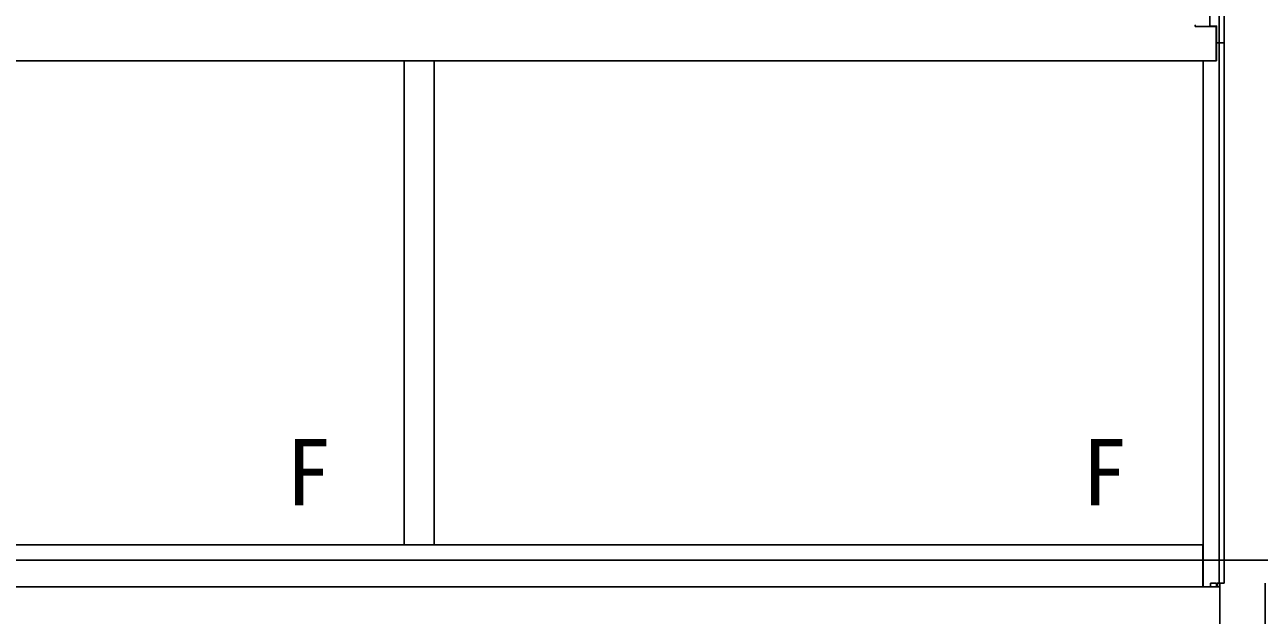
# Model space of a CAD drawing. Units: millimetres, scale not verified. Extents: x -875 to 875, y -1304 to 1298.
# Drawn here: x -345.9 to -141.2, y 74.2 to 172.1 of the extents above; entities that cross this region are included whole.
import ezdxf
from ezdxf.enums import TextEntityAlignment as Align

# ---------------------------------------------------------------- set-up
doc = ezdxf.new("R2010")
doc.units = ezdxf.units.MM
doc.header["$LTSCALE"] = 8
doc.layers.add('0-2_USER1', color=3, linetype='Continuous')
doc.layers.add('0-6_YKK_A1', color=4, linetype='Continuous')
doc.styles.add('ＭＳ ゴシック', font='')
doc.styles.get('ＭＳ ゴシック').set_extended_font_data('MS Gothic')

msp = doc.modelspace()

# ---------------------------------------------------------------- linework, layer by layer
at = {"layer": '0-6_YKK_A1'}
for p, q in [((-147.88, 276.8), (-147.88, 169.1)), ((-147, 276.8), (-147, 169.1)), ((-149.4, 273.8), (-149.4, 171.86)), ((-151.85, 171.8), (-151.85, 171.95)), ((-148.35, 171.8), (-151.85, 171.8)), ((-148.35, 171.86), (-148.35, 166.1)), ((-148.3, 168.1), (-148.35, 168.1)), ((-147, 169.1), (-148.3, 169.1)), ((-148.3, 169.1), (-148.3, 166.1)), ((-148.297, 169.1), (-147, 169.1)), ((-147.88, 169.1), (-147.88, 79.5)), ((-147, 169.1), (-147, 79.5)), ((-148.35, 166.1), (-412.65, 166.1)), ((-283, 166.1), (-283, 85.9)), ((-278, 166.1), (-278, 85.9)), ((-150.5, 166.1), (-150.5, 78.9)), ((-148.3, 166.1), (-150.5, 166.1)), ((-150.55, 85.9), (-410.45, 85.9)), ((-278, 85.9), (-283, 85.9)), ((-150.55, 78.9), (-150.55, 85.9)), ((-863.74, 83.35), (583.614, 83.35)), ((-147.75, 78.9), (-413.25, 78.9)), ((-150.55, 78.9), (-410.45, 78.9)), ((-150.5, 78.9), (-147.8, 78.9)), ((-149.3, 78.9), (-149.3, 79.5)), ((-149.3, 79.5), (-148.3, 79.5)), ((-148.3, 78.9), (-148.3, 79.5)), ((-148.17, 78.9), (-148.17, 79.5)), ((-148.17, 79.5), (-147, 79.5)), ((-147.8, 78.9), (-147.8, 79.5)), ((-147.75, 78.9), (-147.75, 64.4))]:
    msp.add_line(p, q, dxfattribs=at)
for points in [[(-149.4, 171.86), (-148.297, 171.86), (-148.297, 169.1)], [(-140.25, 79.5), (-140.25, -12.4), (-140.25, -42.4), (-147.75, -42.4), (-147.75, -12.4), (-147.75, 79.5)]]:
    msp.add_lwpolyline(points, dxfattribs=at)
msp.add_arc((-152.35, 171.95), 0.5, 0, 17.45738, dxfattribs=at)

# ---------------------------------------------------------------- texts
at = {"layer": '0-2_USER1', "style": 'ＭＳ ゴシック'}
for p in [(-302.605, 89.1), (-170.605, 89.1)]:
    msp.add_text('F', height=11, dxfattribs=at).set_placement(p, align=Align.BOTTOM_LEFT)

doc.saveas('drawing.dxf')
